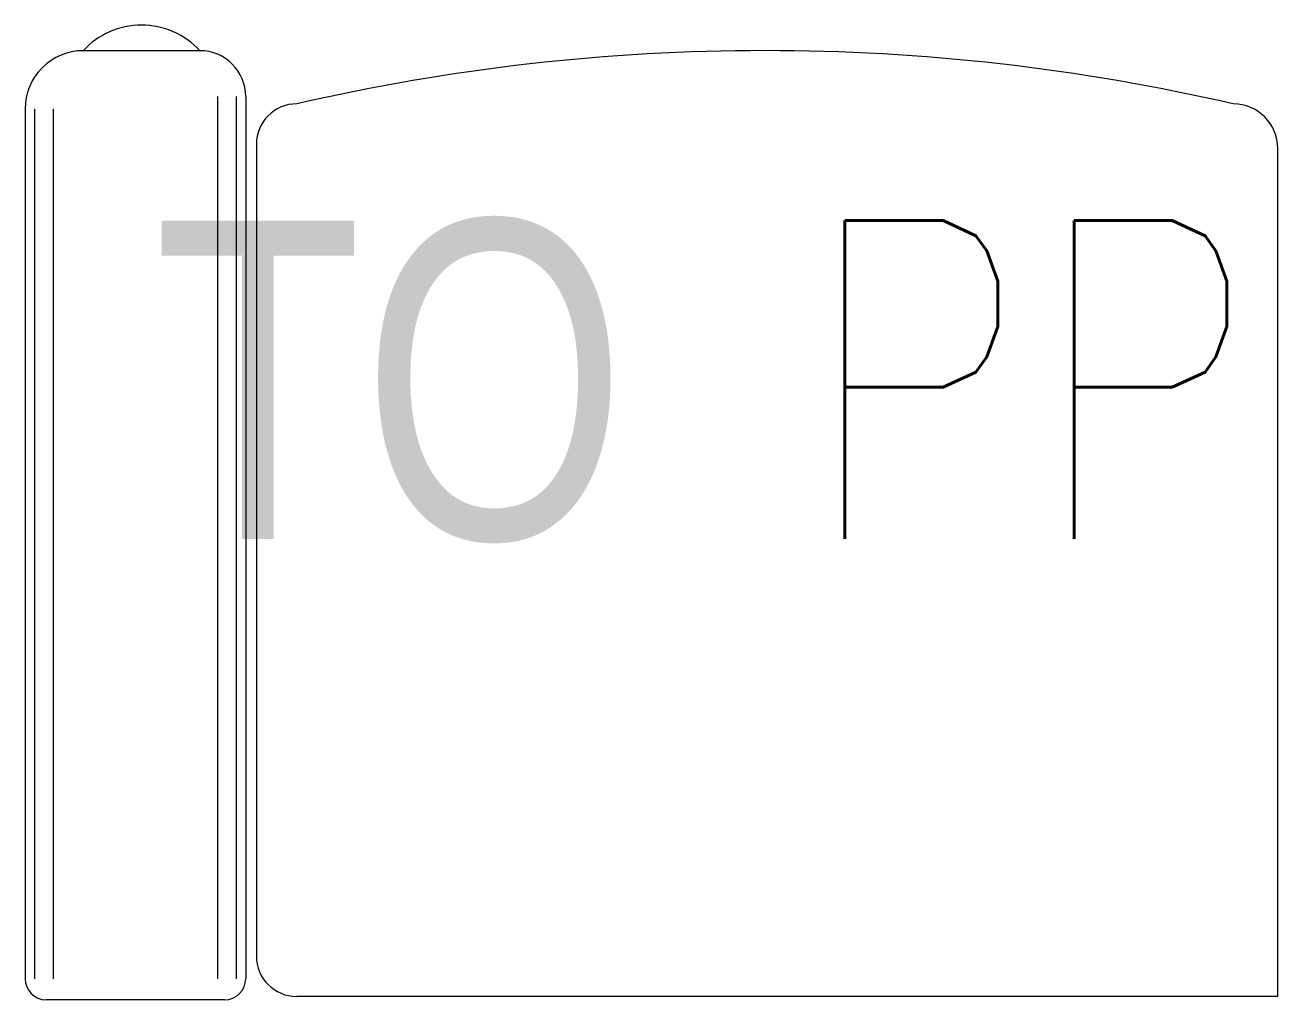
# Model space of a CAD drawing. Header units: inches. Extents: x -12418 to 57169, y -29325 to 19878.
# Drawn here: x 22197 to 22985, y -605 to 11 of the extents above; entities that cross this region are included whole.
import ezdxf
from ezdxf import colors
from ezdxf.entities.mleader import LeaderData, LeaderLine
from ezdxf.math import Vec2, Vec3

# ---------------------------------------------------------------- set-up
doc = ezdxf.new("R2010")
doc.units = ezdxf.units.IN
doc.header["$LTSCALE"] = 25
doc.header["$MEASUREMENT"] = 0
doc.linetypes.add('DASHDOT', pattern=[25.4, 12.7, -6.35, 0, -6.35])
doc.layers.get('0').update_dxf_attribs({"color": 8})
for name, color, linetype, lineweight in [('00-Ground Floor$0$LOADING', 253, 'Continuous', 5), ('E-LITE-CIRC @ 100', 6, 'Continuous', 25), ('E-LITE-CLNG-CNDT', 6, 'DASHDOT', 35)]:
    doc.layers.add(name, color=color, linetype=linetype, lineweight=lineweight)
doc.styles.add('DC_Simplex', font='SIMPLEX.shx', dxfattribs={"width": 0.7})

# ---------------------------------------------------------------- blocks, each defined once
blk = doc.blocks.new('00-Ground Floor$0$GF21008-P')
at = {"layer": '00-Ground Floor$0$LOADING'}
for p, q in [((0.68432, -0.20374), (0.79645, -0.20374)), ((0.02235, -0.20585), (0.02235, -0.73852)), ((0.02235, -0.20585), (0.63897, -0.20585)), ((0.67107, -0.77123), (0.67107, -0.21699)), ((0.67698, -0.77123), (0.67698, -0.21699)), ((0.6888, -0.77123), (0.6888, -0.21699)), ((0.79197, -0.76339), (0.79197, -0.21699)), ((0.80379, -0.76339), (0.80379, -0.21699)), ((0.8097, -0.76339), (0.8097, -0.21699)), ((0.66431, -0.74126), (0.66431, -0.23119)), ((0.69984, -0.8), (0.77309, -0.8))]:
    blk.add_line(p, q, dxfattribs=at)
for centre, radius, start, end in [((0.68432, -0.21699), 0.01325, 90, 180), ((0.79645, -0.21699), 0.01325, 0, 90), ((0.63897, -0.23119), 0.02534, 0, 90), ((0.05042, -0.73852), 0.02807, 180, 270), ((0.63897, -0.74126), 0.02534, 270, 0), ((0.77309, -0.76339), 0.03661, 270, 0), ((0.3447, 0.51055), 1.31061, 257.02456, 282.97544), ((0.69984, -0.77123), 0.02877, 180, 270), ((0.73653, -0.7662), 0.04989, 222.64618, 317.35382)]:
    blk.add_arc(centre, radius, start, end, dxfattribs=at)
blk = doc.blocks.new('00-Ground Floor')
at = {"layer": '00-Ground Floor$0$LOADING', "xscale": 1000, "yscale": 1000, "zscale": 1000, "rotation": 179.9999999999998}
blk.add_blockref('00-Ground Floor$0$GF21008-P', (23006.49, -805.26), dxfattribs=at)
blk = doc.blocks.new('ARR0W')
at = {"color": 45}
blk.add_ellipse((0, 0), major_axis=(0.4, 0), ratio=0.4, dxfattribs=at)
at = {"color": 45, "ltscale": 0.5}
blk.add_solid([(-1.4, 0.1667), (-0.4, 0), (-1.4, -0.1667)], dxfattribs=at)

msp = doc.modelspace()

# ---------------------------------------------------------------- block references
at = {"layer": 'E-LITE-CLNG-CNDT'}
msp.add_blockref('00-Ground Floor', (0, 0), dxfattribs=at)

# ---------------------------------------------------------------- leaders
at = {"layer": 'E-LITE-CIRC @ 100'}
ml = msp.add_multileader_mtext('Standard', dxfattribs=at)
ml.set_content('{\\Fdc_el_romans|c0;\\W0.8;TO\\Fromans|c0; \\Fsimplex|c0;PP-G\\Fdc_el_romans|c0;F\\Fsimplex|c0;/M16}', color=256, style='DC_Simplex')
ml.set_leader_properties()
ml.set_arrow_properties(name='ARR0W')
ml.build(insert=Vec2(0, 0))
ml.multileader.update_dxf_attribs({"dogleg_length": 200, "arrow_head_size": 140, "scale": 100})
ctx = ml.context
ctx.base_point, ctx.scale, ctx.char_height, ctx.arrow_head_size, ctx.landing_gap_size, ctx.plane_origin, ctx.plane_x_axis, ctx.plane_y_axis = Vec3(22023.92, -245.27, 0), 100, 200, 140, 140, Vec3(33269.43, -6681.46, 0), Vec3(1, 0.000001, 0), Vec3(-0.000001, 1, 0)
ctx.text_align_type = 2
notes = []
notes.append((ctx, [(1, (1, 1, 0), (24264.14, -245.27, 0), (-1, -0.000001, 0), 108.79, [(0, [(24933.55, -477.6, 0)], 0, [])])]))
ctx.mtext.insert, ctx.mtext.text_direction, ctx.mtext.rotation, ctx.mtext.alignment, ctx.mtext.flow_direction = Vec3(24015.35, -111.94, 0), Vec3(1, 0.000001, 0), 0.000001, 3, 5
for ctx, leaders in notes:
    for number, flags, end, landing, length, lines in leaders:
        leader = LeaderData()
        leader.index, (leader.has_last_leader_line, leader.has_dogleg_vector, leader.attachment_direction) = number, flags
        leader.last_leader_point, leader.dogleg_vector, leader.dogleg_length = Vec3(end), Vec3(landing), length
        for number, points, colour, breaks in lines:
            line = LeaderLine()
            line.index, line.vertices, line.color, line.breaks = number, Vec3.list(points), colors.encode_raw_color(colour), breaks
            leader.lines.append(line)
        ctx.leaders.append(leader)

doc.saveas('drawing.dxf')
